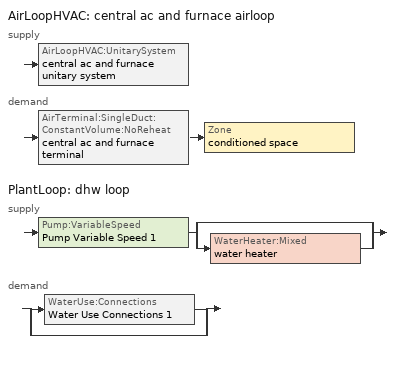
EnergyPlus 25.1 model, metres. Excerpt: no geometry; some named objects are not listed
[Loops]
AirLoopHVAC 'central ac and furnace airloop'
 supply: AirLoopHVAC:UnitarySystem 'central ac and furnace unitary system'
 demand: AirTerminal:SingleDuct:ConstantVolume:NoReheat 'central ac and furnace terminal' > Zone 'conditioned space'
PlantLoop 'dhw loop'
 supply: Pump:VariableSpeed 'Pump Variable Speed 1' > split
  | bypass
  | WaterHeater:Mixed 'water heater'
 demand: split
  | WaterUse:Connections 'Water Use Connections 1'
  | bypass
[AirLoopHVAC]
central ac and furnace airloop: Design return air flow fraction of supply air flow=1; Design supply air flow rate=0.377558
[AirLoopHVAC:UnitarySystem]
central ac and furnace unitary system: Ancillary off cycle electric power=0; Ancillary on cycle electric power=0; Availability schedule=Always On Discrete; Control type=Load; Controlling zone or thermostat location=conditioned space; Cooling coil=central ac and furnace clg coil; Cooling supply air flow rate=0.377558; Cooling supply air flow rate method=SupplyAirFlowRate; Dehumidification control type=None; Dx heating coil sizing ratio=1; Fan placement=BlowThrough; Heating coil=central ac and furnace htg coil; Heating supply air flow rate=0.370951; Heating supply air flow rate method=SupplyAirFlowRate; Latent load control=SensibleOnlyLoadControl; Maximum outdoor dry bulb temperature for supplemental heater operation=21; Maximum supply air temperature=48.8889; Minimum supply air temperature=2; No load supply air flow rate=0; No load supply air flow rate control set to low speed=Yes; No load supply air flow rate method=SupplyAirFlowRate; Supply air fan operating mode schedule=central ac and furnace auto fan schedule; Supply fan=central ac and furnace supply fan; Use doas dx cooling coil=No
[AirTerminal:SingleDuct:ConstantVolume:NoReheat]
central ac and furnace terminal: Availability schedule=Always On Discrete; Maximum air flow rate=0.377558
[AvailabilityManager:Scheduled]
central ac and furnace airloop Availability Manager: Schedule=Always On Discrete
[Coil:Cooling:DX:SingleSpeed]
central ac and furnace clg coil: 2017 rated evaporator fan power per volume flow rate=773.3; 2023 rated evaporator fan power per volume flow rate=934.4; Availability schedule=Always On Discrete; Basin heater capacity=0; Basin heater setpoint temperature=2; Condenser type=AirCooled; Crankcase heater capacity=50; Energy input ratio function of flow fraction curve=Cool-EIR-fFF1; Energy input ratio function of temperature curve=Cool-EIR-fT1; Evaporative condenser air flow rate=Autosize; Evaporative condenser effectiveness=0.9; Evaporative condenser pump rated power consumption=Autosize; Gross rated cooling cop=3.7702; Gross rated sensible heat ratio=0.730032; Gross rated total cooling capacity=7230.81; Latent capacity time constant=45; Maximum cycling rate=3; Maximum outdoor dry bulb temperature for crankcase heater operation=10; Minimum outdoor dry bulb temperature for compressor operation=-25; Nominal time for condensate removal to begin=1000; Part load fraction correlation curve=Cool-PLF-fPLR1; Rated air flow rate=0.372083; Ratio of initial moisture evaporation rate and steady state latent capacity=1.5; Total cooling capacity function of flow fraction curve=Cool-CAP-fFF1; Total cooling capacity function of temperature curve=Cool-CAP-fT1
[Coil:Heating:Fuel]
central ac and furnace htg coil: Availability schedule=Always On Discrete; Burner efficiency=0.92; Fuel type=NaturalGas; Nominal capacity=10550.6; Off cycle parasitic fuel load=0; On cycle parasitic electric load=0
[EnergyManagementSystem:Actuator]
Name | Actuated component control type | Actuated component type | Actuated component unique
attic_unvented_1_duct_leakage_imbalance_infil_flow_act | Air Exchange Flow Rate | Zone Infiltration | attic_unvented 1 duct leakage imbalance infil flow
central_ac_and_furnace_airloop_0_RetCondToDZ_equip_act | Power Level | OtherEquipment | central_ac_and_furnace_airloop_0_RetCondToDZ equip
central_ac_and_furnace_airloop_0_RetCondToRP_equip_act | Power Level | OtherEquipment | central_ac_and_furnace_airloop_0_RetCondToRP equip
central_ac_and_furnace_airloop_0_RetLatLkToRP_equip_act | Power Level | OtherEquipment | central_ac_and_furnace_airloop_0_RetLatLkToRP equip
central_ac_and_furnace_airloop_0_RetSensLkToRP_equip_act | Power Level | OtherEquipment | central_ac_and_furnace_airloop_0_RetSensLkToRP equip
central_ac_and_furnace_airloop_0_SupCondToDZ_equip_act | Power Level | OtherEquipment | central_ac_and_furnace_airloop_0_SupCondToDZ equip
central_ac_and_furnace_airloop_0_SupCondToLv_equip_act | Power Level | OtherEquipment | central_ac_and_furnace_airloop_0_SupCondToLv equip
central_ac_and_furnace_airloop_0_SupLatLkToCond_equip_act | Power Level | OtherEquipment | central_ac_and_furnace_airloop_0_SupLatLkToCond equip
central_ac_and_furnace_airloop_0_SupLatLkToDZ_equip_act | Power Level | OtherEquipment | central_ac_and_furnace_airloop_0_SupLatLkToDZ equip
central_ac_and_furnace_airloop_0_SupSensLkToCond_equip_act | Power Level | OtherEquipment | central_ac_and_furnace_airloop_0_SupSensLkToCond equip
central_ac_and_furnace_airloop_0_SupSensLkToDZ_equip_act | Power Level | OtherEquipment | central_ac_and_furnace_airloop_0_SupSensLkToDZ equip
central_ac_and_furnace_airloop_0_ZoneMixCondToDZ_mix_act | Air Exchange Flow Rate | ZoneMixing | central_ac_and_furnace_airloop_0_ZoneMixCondToDZ mix
central_ac_and_furnace_airloop_0_ZoneMixDZToCond_mix_act | Air Exchange Flow Rate | ZoneMixing | central_ac_and_furnace_airloop_0_ZoneMixDZToCond mix
fridge_schedule_act | Schedule Value | Schedule:Constant | fridge schedule
infil_flow_act | Air Exchange Flow Rate | Zone Infiltration | infil flow
mech_vent_house_fan_cfis_act | Electricity Rate | ElectricEquipment | mech vent house fan cfis
mech_vent_house_fan_latent_load_equip_act | Power Level | OtherEquipment | mech vent house fan latent load equip
mech_vent_house_fan_sensible_load_equip_act | Power Level | OtherEquipment | mech vent house fan sensible load equip
natural_vent_flow_act | Air Exchange Flow Rate | Zone Infiltration | natural vent flow
water_heater_ec_adj_act | Power Level | OtherEquipment | water heater energy adjustment1
whole_house_fan_act | Electricity Rate | ElectricEquipment | whole house fan
whole_house_fan_flow_act | Air Exchange Flow Rate | Zone Infiltration | whole house fan flow
whole_house_fan_mix_act | Air Exchange Flow Rate | ZoneMixing | whole house fan mix
[EnergyManagementSystem:GlobalVariable]
EnergyManagementSystem:GlobalVariable 1: central_ac_and_furnace_airloop_0_DuctImbalLkExhFanEquivCond
EnergyManagementSystem:GlobalVariable 2: central_ac_and_furnace_airloop_0_DuctImbalLkExhFanEquivDZ
EnergyManagementSystem:GlobalVariable 3: central_ac_and_furnace_airloop_0_DuctImbalLkSupFanEquivCond
EnergyManagementSystem:GlobalVariable 4: central_ac_and_furnace_airloop_0_DuctImbalLkSupFanEquivDZ
EnergyManagementSystem:GlobalVariable 5: central_ac_and_furnace_airloop_0_DZ_T
EnergyManagementSystem:GlobalVariable 6: central_ac_and_furnace_airloop_0_DZ_W
EnergyManagementSystem:GlobalVariable 7: central_ac_and_furnace_airloop_0_RetCondToDZ
EnergyManagementSystem:GlobalVariable 8: central_ac_and_furnace_airloop_0_RetCondToRP
EnergyManagementSystem:GlobalVariable 9: central_ac_and_furnace_airloop_0_RetLatLkToRP
EnergyManagementSystem:GlobalVariable 10: central_ac_and_furnace_airloop_0_RetSensLkToRP
EnergyManagementSystem:GlobalVariable 11: central_ac_and_furnace_airloop_0_SupCondToDZ
EnergyManagementSystem:GlobalVariable 12: central_ac_and_furnace_airloop_0_SupCondToLv
EnergyManagementSystem:GlobalVariable 13: central_ac_and_furnace_airloop_0_SupLatLkToCond
EnergyManagementSystem:GlobalVariable 14: central_ac_and_furnace_airloop_0_SupLatLkToDZ
EnergyManagementSystem:GlobalVariable 15: central_ac_and_furnace_airloop_0_SupSensLkToCond
EnergyManagementSystem:GlobalVariable 16: central_ac_and_furnace_airloop_0_SupSensLkToDZ
EnergyManagementSystem:GlobalVariable 17: central_ac_and_furnace_airloop_0_ZoneMixCondToDZ
EnergyManagementSystem:GlobalVariable 18: central_ac_and_furnace_airloop_0_ZoneMixDZToCond
EnergyManagementSystem:GlobalVariable 19: central_ac_and_furnace_airloop_AH_MFR
EnergyManagementSystem:GlobalVariable 20: central_ac_and_furnace_airloop_AH_Tout
EnergyManagementSystem:GlobalVariable 21: central_ac_and_furnace_airloop_AH_VFR
EnergyManagementSystem:GlobalVariable 22: central_ac_and_furnace_airloop_AH_Wout
EnergyManagementSystem:GlobalVariable 23: central_ac_and_furnace_airloop_Fan_RTF
EnergyManagementSystem:GlobalVariable 24: central_ac_and_furnace_airloop_RA_T
EnergyManagementSystem:GlobalVariable 25: central_ac_and_furnace_airloop_Ra_W
EnergyManagementSystem:GlobalVariable 26: infil_program_Qfan
EnergyManagementSystem:GlobalVariable 27: infil_program_Qinf
EnergyManagementSystem:GlobalVariable 28: natural_vent_program_Qnv
EnergyManagementSystem:GlobalVariable 29: natural_vent_program_Qwhf
[EnergyManagementSystem:InternalVariable]
central_ac_and_furnace_airloop_max_sup_fan_mfr: Internal data index key=central ac and furnace supply fan; Internal data type=Fan Maximum Mass Flow Rate
[EnergyManagementSystem:OutputVariable] Type of data in variable=Summed
Name | Ems program or subroutine | Ems variable | Units | Update frequency
central ac and furnace supply fan disaggregate clg | central_ac_and_furnace_supply_fan_disaggregate_program | central_ac_and_furnace_supply_fan_clg | J | SystemTimestep
central ac and furnace supply fan disaggregate htg primary | central_ac_and_furnace_supply_fan_disaggregate_program_1 | central_ac_and_furnace_supply_fan_primary_htg | J | SystemTimestep
clg_unmet_hours_annual_outvar | unmet_hours_program | clg_unmet_hours | hr | ZoneTimestep
htg_unmet_hours_annual_outvar | unmet_hours_program | htg_unmet_hours | hr | ZoneTimestep
loads_clg_tot_annual_outvar; loads_clg_tot_peakload_outvar | total_loads_program | loads_clg_tot | J | ZoneTimestep
loads_htg_tot_annual_outvar; loads_htg_tot_peakload_outvar | total_loads_program | loads_htg_tot | J | ZoneTimestep
[EnergyManagementSystem:Program]
attic_unvented_1_duct_leakage_imbalance_infil_program: Set Qducts = 0; Set Qducts = Qducts - central_ac_and_furnace_airloop_0_DuctImbalLkSupFanEquivDZ; Set Qducts = Qducts + central_ac_and_furnace_airloop_0_DuctImbalLkExhFanEquivDZ; Set attic_unvented_1_duct_leakage_imbalance_infil_flow_act = (@Abs(Qducts))
central_ac_and_furnace_airloop_0_duct_program: Set central_ac_and_furnace_airloop_AH_MFR = central_ac_and_furnace_airloop_AH_MFR_s; Set central_ac_and_furnace_airloop_Fan_RTF = 0; Set central_ac_and_furnace_airloop_Fan_RTF = central_ac_and_furnace_airloop_Fan_RTF + central_ac_and_furnace_airloop_Fan_RTF_s; Set central_ac_and_furnace_airloop_Fan_RTF = central_ac_and_furnace_airloop_Fan_RTF + central_ac_and_furnace_airloop_Fan_RTF_s_1; Set central_ac_and_furnace_airloop_AH_VFR = central_ac_and_furnace_airloop_AH_VFR_s; Set central_ac_and_furnace_airloop_AH_Tout = central_ac_and_furnace_airloop_AH_Tout_s; Set central_ac_and_furnace_airloop_AH_Wout = central_ac_and_furnace_airloop_AH_Wout_s; Set central_ac_and_furnace_airloop_RA_T = central_ac_and_furnace_airloop_RA_T_s; Set central_ac_and_furnace_airloop_Ra_W = central_ac_and_furnace_airloop_Ra_W_s; Set central_ac_and_furnace_airloop_0_DZ_T = central_ac_and_furnace_airloop_0_DZ_T_s; Set central_ac_and_furnace_airloop_0_DZ_W = central_ac_and_furnace_airloop_0_DZ_W_s; Run central_ac_and_furnace_airloop_0_duct_subroutine; Set central_ac_and_furnace_airloop_0_SupSensLkToCond_equip_act = central_ac_and_furnace_airloop_0_SupSensLkToCond; Set central_ac_and_furnace_airloop_0_SupLatLkToCond_equip_act = central_ac_and_furnace_airloop_0_SupLatLkToCond; Set central_ac_and_furnace_airloop_0_SupCondToLv_equip_act = central_ac_and_furnace_airloop_0_SupCondToLv; Set central_ac_and_furnace_airloop_0_RetSensLkToRP_equip_act = central_ac_and_furnace_airloop_0_RetSensLkToRP; Set central_ac_and_furnace_airloop_0_RetLatLkToRP_equip_act = central_ac_and_furnace_airloop_0_RetLatLkToRP; Set central_ac_and_furnace_airloop_0_RetCondToRP_equip_act = central_ac_and_furnace_airloop_0_RetCondToRP; Set central_ac_and_furnace_airloop_0_RetCondToDZ_equip_act = central_ac_and_furnace_airloop_0_RetCondToDZ; Set central_ac_and_furnace_airloop_0_SupCondToDZ_equip_act = central_ac_and_furnace_airloop_0_SupCondToDZ; Set central_ac_and_furnace_airloop_0_SupSensLkToDZ_equip_act = central_ac_and_furnace_airloop_0_SupSensLkToDZ; Set central_ac_and_furnace_airloop_0_SupLatLkToDZ_equip_act = central_ac_and_furnace_airloop_0_SupLatLkToDZ; Set central_ac_and_furnace_airloop_0_ZoneMixDZToCond_mix_act = central_ac_and_furnace_airloop_0_ZoneMixDZToCond; Set central_ac_and_furnace_airloop_0_ZoneMixCondToDZ_mix_act = central_ac_and_furnace_airloop_0_ZoneMixCondToDZ
central_ac_and_furnace_supply_fan_disaggregate_program: Set central_ac_and_furnace_supply_fan_clg = 0; If central_ac_and_furnace_clg_coil_s > 0; Set central_ac_and_furnace_supply_fan_clg = central_ac_and_furnace_supply_fan_s; EndIf
central_ac_and_furnace_supply_fan_disaggregate_program_1: Set central_ac_and_furnace_supply_fan_primary_htg = 0; If central_ac_and_furnace_htg_coil_s > 0; Set central_ac_and_furnace_supply_fan_primary_htg = central_ac_and_furnace_supply_fan_s_1; EndIf
fridge_schedule_program: Set Tin = fridge_tin_s*(9.0/5.0)+32.0; Set fridge_schedule_act = 0; If (Hour == 0); Set fridge_schedule_act = (-0.487+0.019*Tin); ElseIf (Hour == 1); Set fridge_schedule_act = (-0.34+0.016*Tin); ElseIf (Hour == 2); Set fridge_schedule_act = (-0.37+0.017*Tin); ElseIf (Hour == 3); Set fridge_schedule_act = (-0.361+0.016*Tin); ElseIf (Hour == 4); Set fridge_schedule_act = (-0.515+0.018*Tin); ElseIf (Hour == 5); Set fridge_schedule_act = (-0.684+0.021*Tin); ElseIf (Hour == 6); Set fridge_schedule_act = (-0.471+0.019*Tin); ElseIf (Hour == 7); Set fridge_schedule_act = (-0.159+0.015*Tin); ElseIf (Hour == 8); Set fridge_schedule_act = (-0.079+0.015*Tin); ElseIf (Hour == 9); Set fridge_schedule_act = (-0.417+0.019*Tin); ElseIf (Hour == 10); Set fridge_schedule_act = (-0.411+0.018*Tin); ElseIf (Hour == 11); Set fridge_schedule_act = (-0.386+0.018*Tin); ElseIf (Hour == 12); Set fridge_schedule_act = (-0.24+0.016*Tin); ElseIf (Hour == 13); Set fridge_schedule_act = (-0.314+0.017*Tin); ElseIf (Hour == 14); Set fridge_schedule_act = (-0.16+0.015*Tin); ElseIf (Hour == 15); Set fridge_schedule_act = (-0.121+0.015*Tin); ElseIf (Hour == 16); Set fridge_schedule_act = (-0.469+0.02*Tin); ElseIf (Hour == 17); Set fridge_schedule_act = (-0.412+0.02*Tin); ElseIf (Hour == 18); Set fridge_schedule_act = (-0.091+0.017*Tin); ElseIf (Hour == 19); Set fridge_schedule_act = (0.077+0.014*Tin); ElseIf (Hour == 20); Set fridge_schedule_act = (-0.118+0.016*Tin); ElseIf (Hour == 21); Set fridge_schedule_act = (-0.247+0.017*Tin); ElseIf (Hour == 22); Set fridge_schedule_act = (-0.445+0.019*Tin); ElseIf (Hour == 23); Set fridge_schedule_act = (-0.544+0.02*Tin); EndIf
infil_program: Set p_m = 0.14; Set p_s = 0.22; Set s_m = 270; Set s_s = 370; Set z_m = 9.99744; Set z_s = 2.9718; Set f_t = (((s_m/z_m)^p_m)*((z_s/s_s)^p_s)); Set Tdiff = tin_s-tout_s; Set dT = @Abs Tdiff; Set c = 0.0435; Set Cs = 0.0574; Set Cw = 0.1447; Set n = 0.65; Set sft = (f_t*0.5); Set temp1 = ((c*Cw)*((sft*site_vw_s)^(2*n)))^2; Set Qinf = (((c*Cs*(dT^n))^2)+temp1)^0.5; Set Qinf = (@Max Qinf 0); Set mech_vent_house_fan_sensible_load_equip_act = 0.0; Set mech_vent_house_fan_latent_load_equip_act = 0.0; Set OASupInPb = out_pb_s; Set OASupInTemp = tout_s; Set OASupInW = out_wt_s; Set OASupRho = (@RhoAirFnPbTdbW OASupInPb OASupInTemp OASupInW); Set OASupCp = (@CpAirFnW OASupInW); Set OASupInEnth = (@HFnTdbW OASupInTemp OASupInW); Set ZoneTemp = tin_s; Set ZoneW = win_s; Set ZoneCp = (@CpAirFnW ZoneW); Set ZoneAirEnth = (@HFnTdbW ZoneTemp ZoneW); Set mech_vent_house_fan_cfis_act = 0.0; Set QWHV_cfis_sup = 0.0; Set QWHV_cfis_suppl_sup = 0.0; Set QWHV_cfis_suppl_exh = 0.0; Set Qrange = 0; Set Qbath = 0; Set Qdryer = 0; Set Qdryer = Qdryer + 0.00573 * clothes_dryer_exhaust_0_sch_s; Set QWHV_sup = 0.0; Set QWHV_exh = 0.0; Set Qsupply = QWHV_sup + QWHV_cfis_sup + QWHV_cfis_suppl_sup; Set Qexhaust = Qrange + Qbath + Qdryer + QWHV_exh + QWHV_cfis_suppl_exh; Set Qfan = (@Max Qexhaust Qsupply); Set Qducts = 0; Set Qducts = Qducts - central_ac_and_furnace_airloop_0_DuctImbalLkSupFanEquivCond; Set Qducts = Qducts + central_ac_and_furnace_airloop_0_DuctImbalLkExhFanEquivCond; If Qducts < 0; Set Qsupply = Qsupply - Qducts; Else; Set Qexhaust = Qexhaust + Qducts; EndIf; Set Qfan_with_ducts = (@Max Qexhaust Qsupply); Set Qimb = (@Abs (Qsupply - Qexhaust)); If Qinf + Qimb > 0; Set Qtot = Qfan_with_ducts + (Qinf^2) / (Qinf + Qimb); Else; Set Qtot = Qfan_with_ducts; EndIf; Set Qinf_adj = Qtot - Qfan; Set infil_flow_act = Qinf_adj; Set infil_program_Qinf = Qinf_adj; Set infil_program_Qfan = Qfan; Set Qload = Qfan; Set Effectiveness_Sens = 0.0; Set Effectiveness_Lat = 0.0; Set Fan_MFR = Qload * OASupRho; Set ZoneInEnth = OASupInEnth; Set ZoneInTemp = OASupInTemp; Set FanTotalToCond = Fan_MFR * (ZoneInEnth - ZoneAirEnth); Set FanSensToCond = Fan_MFR * ZoneCp * (ZoneInTemp - ZoneTemp); Set FanLatToCond = FanTotalToCond - FanSensToCond; Set mech_vent_house_fan_sensible_load_equip_act = mech_vent_house_fan_sensible_load_equip_act + FanSensToCond; Set mech_vent_house_fan_latent_load_equip_act = mech_vent_house_fan_latent_load_equip_act + FanLatToCond
natural_vent_program: Set Tin = tin_s; Set Tout = tout_s; Set Wout = out_wt_s; Set Pbar = out_pb_s; Set Phiout = (@RhFnTdbWPb Tout Wout Pbar); Set MaxHR = 0.0115; Set Tnvsp = (htg_sp_s + clg_sp_s) / 2; Set NVavail = natural_vent_s; Set ClgSsnAvail = cool_season; Set Qnv = 0; Set Qwhf = 0; Set whole_house_fan_mix_act = 0; Set whole_house_fan_act = 0; If ((Wout < MaxHR) && (Tin > Tout) && (Tin > Tnvsp) && (ClgSsnAvail > 0)); Set WHF_Flow = 0; Set Adj = (Tin-Tnvsp)/(Tin-Tout); Set Adj = (@Min Adj 1); Set Adj = (@Max Adj 0); If (WHF_Flow > 0); Set Qwhf = WHF_Flow*Adj; Set whole_house_fan_mix_act = WHF_Flow*Adj; Set WHF_W = 0; Set whole_house_fan_act = WHF_W*Adj; ElseIf (NVavail > 0); Set NVArea = 13444.9279488; Set Cs = 0.00010930442197923115; Set Cw = 6.798490431308354e-05; Set Tdiff = Tin-Tout; Set dT = (@Abs Tdiff); Set Vwind = site_vw_s; Set SGNV = NVArea*Adj*((((Cs*dT)+(Cw*(Vwind^2)))^0.5)/1000); Set MaxNV = 3.3980215910400005; Set Qnv = (@Min SGNV MaxNV); EndIf; EndIf; Set natural_vent_flow_act = Qnv; Set whole_house_fan_flow_act = Qwhf; Set natural_vent_program_Qnv = Qnv; Set natural_vent_program_Qwhf = Qwhf
total_airflows_program: Set total_infil_flow_rate = 0; Set total_mechvent_flow_rate = 0; Set total_natvent_flow_rate = 0; Set total_whf_flow_rate = 0; Set total_infil_flow_rate = total_infil_flow_rate + (infil_program_Qinf * 1); Set total_mechvent_flow_rate = total_mechvent_flow_rate + (infil_program_Qfan * 1); Set total_natvent_flow_rate = total_natvent_flow_rate + (natural_vent_program_Qnv * 1); Set total_whf_flow_rate = total_whf_flow_rate + (natural_vent_program_Qwhf * 1)
total_loads_program: Set loads_htg_tot = 0; Set loads_clg_tot = 0; If htg_load_cond > 0; Set loads_htg_tot = loads_htg_tot + (htg_load_cond - clg_load_cond) * 1.0; Set loads_htg_tot = loads_htg_tot + (htg_load_duct - clg_load_duct) * 1.0; EndIf; Set loads_htg_tot = (@Max loads_htg_tot 0); If clg_load_cond > 0; Set loads_clg_tot = loads_clg_tot + (clg_load_cond - htg_load_cond) * 1.0; Set loads_clg_tot = loads_clg_tot + (clg_load_duct - htg_load_duct) * 1.0; EndIf; Set loads_clg_tot = (@Max loads_clg_tot 0)
unmet_hours_program: Set htg_unmet_hours = 0; Set clg_unmet_hours = 0; Set unit_htg_unmet_hours = 0; If ((DayOfYear >= 1) && (DayOfYear <= 365)); Set unit_htg_unmet_hours = unit_htg_unmet_hours + conditioned_space_htg_unmet_s; If unit_htg_unmet_hours > htg_unmet_hours; Set htg_unmet_hours = unit_htg_unmet_hours; EndIf; EndIf; Set unit_clg_unmet_hours = 0; If ((DayOfYear >= 1) && (DayOfYear <= 365)); Set unit_clg_unmet_hours = unit_clg_unmet_hours + conditioned_space_clg_unmet_s; If unit_clg_unmet_hours > clg_unmet_hours; Set clg_unmet_hours = unit_clg_unmet_hours; EndIf; EndIf
water_heater_EC_adj: If WarmupFlag == 0; Set dhw_e_cons = water_heater_energy + water_heater_on_cycle_parasitic + water_heater_off_cycle_parasitic; Set water_heater_ec_adj_act = -0.06977296157475688 * dhw_e_cons / 1; EndIf
[EnergyManagementSystem:ProgramCallingManager]
attic_unvented_1_duct_leakage_imbalance_infil_program calling manager: BeginZoneTimestepAfterInitHeatBalance; attic_unvented_1_duct_leakage_imbalance_infil_program
central ac and furnace supply fan disaggregate program calling manager: EndOfSystemTimestepBeforeHVACReporting; central_ac_and_furnace_supply_fan_disaggregate_program
central ac and furnace supply fan disaggregate program calling manager 1: EndOfSystemTimestepBeforeHVACReporting; central_ac_and_furnace_supply_fan_disaggregate_program_1
central_ac_and_furnace_airloop_0_duct_program calling manager: EndOfSystemTimestepAfterHVACReporting; central_ac_and_furnace_airloop_0_duct_program
fridge schedule program calling manager: BeginZoneTimestepAfterInitHeatBalance; fridge_schedule_program
infil_program calling manager: BeginZoneTimestepAfterInitHeatBalance; infil_program
natural_vent_program calling manager: BeginZoneTimestepAfterInitHeatBalance; natural_vent_program
total_airflows_program calling manager: EndOfZoneTimestepAfterZoneReporting; total_airflows_program
total_loads_program calling manager: EndOfZoneTimestepAfterZoneReporting; total_loads_program
unmet_hours_program calling manager: EndOfZoneTimestepBeforeZoneReporting; unmet_hours_program
water heater EC_adj ProgramManager: EndOfSystemTimestepBeforeHVACReporting; water_heater_EC_adj
[EnergyManagementSystem:Sensor]
Name | Output variable or output meter index key | Output variable or output meter
central_ac_and_furnace_airloop_AH_MFR_s | Node 5 | System Node Mass Flow Rate
central_ac_and_furnace_airloop_AH_Tout_s | Node 5 | System Node Temperature
central_ac_and_furnace_airloop_AH_VFR_s | Node 5 | System Node Current Density Volume Flow Rate
central_ac_and_furnace_airloop_AH_Wout_s | Node 5 | System Node Humidity Ratio
central_ac_and_furnace_airloop_Fan_RTF_s | central ac and furnace supply fan | Fan Runtime Fraction Speed 1
central_ac_and_furnace_airloop_Fan_RTF_s_1 | central ac and furnace supply fan | Fan Runtime Fraction Speed 2
central_ac_and_furnace_airloop_RA_T_s | Node 8 | System Node Temperature
central_ac_and_furnace_airloop_Ra_W_s | Node 8 | System Node Humidity Ratio
central_ac_and_furnace_clg_coil_s | central ac and furnace clg coil | Cooling Coil Total Cooling Energy
central_ac_and_furnace_htg_coil_s | central ac and furnace htg coil | Heating Coil Heating Energy
central_ac_and_furnace_supply_fan_s; central_ac_and_furnace_supply_fan_s_1 | central ac and furnace supply fan | Fan Electricity Energy
clg_load_cond |  | Cooling:EnergyTransfer:Zone:CONDITIONED SPACE
clg_load_duct |  | Cooling:EnergyTransfer:Zone:CENTRAL AC AND FURNACE AIRLOOP RET AIR ZONE
clg_sp_s | cooling setpoint | Schedule Value
clothes_dryer_exhaust_0_sch_s | clothes dryer exhaust 0 schedule | Schedule Value
conditioned_space_clg_unmet_s | conditioned space | Zone Cooling Setpoint Not Met Time
conditioned_space_htg_unmet_s | conditioned space | Zone Heating Setpoint Not Met Time
cool_season | cooling season schedule | Schedule Value
fridge_tin_s; tin_s | conditioned space | Zone Mean Air Temperature
htg_load_cond |  | Heating:EnergyTransfer:Zone:CONDITIONED SPACE
htg_load_duct |  | Heating:EnergyTransfer:Zone:CENTRAL AC AND FURNACE AIRLOOP RET AIR ZONE
htg_sp_s | heating setpoint | Schedule Value
natural_vent_s | natural vent schedule | Schedule Value
out_pb_s |  | Site Outdoor Air Barometric Pressure
out_wt_s |  | Site Outdoor Air Humidity Ratio
site_vw_s |  | Site Wind Speed
tout_s | conditioned space | Zone Outdoor Air Drybulb Temperature
water_heater_energy | water heater | Water Heater Electricity Rate
water_heater_off_cycle_parasitic | water heater | Water Heater Off Cycle Parasitic Electricity Rate
water_heater_on_cycle_parasitic | water heater | Water Heater On Cycle Parasitic Electricity Rate
win_s | conditioned space | Zone Air Humidity Ratio
[EnergyManagementSystem:Subroutine]
central_ac_and_furnace_airloop_0_duct_subroutine: Set AH_MFR = central_ac_and_furnace_airloop_AH_MFR / 1; If AH_MFR > 0; Set AH_Tout = central_ac_and_furnace_airloop_AH_Tout; Set AH_Wout = central_ac_and_furnace_airloop_AH_Wout; Set RA_T = central_ac_and_furnace_airloop_RA_T; Set RA_W = central_ac_and_furnace_airloop_Ra_W; Set Fan_RTF = central_ac_and_furnace_airloop_Fan_RTF; Set DZ_T = central_ac_and_furnace_airloop_0_DZ_T; Set DZ_W = central_ac_and_furnace_airloop_0_DZ_W; Set AH_VFR = central_ac_and_furnace_airloop_AH_VFR / 1; Set h_SA = (@HFnTdbW AH_Tout AH_Wout); Set h_RA = (@HFnTdbW RA_T RA_W); Set h_fg = (@HfgAirFnWTdb AH_Wout AH_Tout); Set h_DZ = (@HFnTdbW DZ_T DZ_W); Set air_cp = 1006.0; Set f_sup = 0.035396 / (central_ac_and_furnace_airloop_max_sup_fan_mfr/1 * 1.0135); Set f_ret = 0.011799 / (central_ac_and_furnace_airloop_max_sup_fan_mfr/1 * 1.0135); Set sup_lk_mfr = f_sup * AH_MFR; Set ret_lk_mfr = f_ret * AH_MFR; Set SupTotLkToCond = sup_lk_mfr*(h_RA - h_SA); Set SupLatLkToCond = sup_lk_mfr*h_fg*(RA_W-AH_Wout); Set SupSensLkToCond = SupTotLkToCond-SupLatLkToCond; Set supply_ua = 18.065; Set eTm = 0-((Fan_RTF/(AH_MFR*air_cp))*supply_ua); Set t_sup = DZ_T+((AH_Tout-DZ_T)*(@Exp eTm)); Set SupCondToCond = AH_MFR*air_cp*(t_sup-AH_Tout); Set SupCondToDZ = 0-SupCondToCond; Set return_ua = 15.515; Set eTm = 0-((Fan_RTF/(AH_MFR*air_cp))*return_ua); Set t_ret = DZ_T+((RA_T-DZ_T)*(@Exp eTm)); Set RetCondToRP = AH_MFR*air_cp*(t_ret-RA_T); Set RetCondToDZ = 0-RetCondToRP; Set RetLatLkToRP = 0; Set RetSensLkToRP = ret_lk_mfr*air_cp*(DZ_T-RA_T); Set SupTotLkToDZ = sup_lk_mfr*(h_SA-h_DZ); Set SupLatLkToDZ = sup_lk_mfr*h_fg*(AH_Wout-DZ_W); Set SupSensLkToDZ = SupTotLkToDZ-SupLatLkToDZ; Set FracOutsideToCond = 0.5; Set FracOutsideToDZ = 0.0; Set FracCondToOutside = 0.0; Set FracDZToOutside = 0.5; Set FracDZToCond = 0.5; Set FracCondToDZ = 0.0; Set lk_imbal_vfr = @ABS(f_sup - f_ret) * AH_VFR; Set ImbalLkCondToDZ = lk_imbal_vfr * FracCondToDZ; Set ImbalLkDZToCond = lk_imbal_vfr * FracDZToCond; Set ImbalLkOutsideToCond = lk_imbal_vfr * FracOutsideToCond; Set ImbalLkOutsideToDZ = lk_imbal_vfr * FracOutsideToDZ; Set ImbalLkCondToOutside = lk_imbal_vfr * FracCondToOutside; Set ImbalLkDZToOutside = lk_imbal_vfr * FracDZToOutside; Else; Set SupLatLkToCond = 0; Set SupSensLkToCond = 0; Set SupCondToCond = 0; Set RetCondToRP = 0; Set RetLatLkToRP = 0; Set RetSensLkToRP = 0; Set RetCondToDZ = 0; Set SupCondToDZ = 0; Set SupLatLkToDZ = 0; Set SupSensLkToDZ = 0; Set ImbalLkCondToDZ = 0; Set ImbalLkDZToCond = 0; Set ImbalLkOutsideToCond = 0; Set ImbalLkOutsideToDZ = 0; Set ImbalLkCondToOutside = 0; Set ImbalLkDZToOutside = 0; EndIf; Set central_ac_and_furnace_airloop_0_SupLatLkToCond = SupLatLkToCond; Set central_ac_and_furnace_airloop_0_SupSensLkToCond = SupSensLkToCond; Set central_ac_and_furnace_airloop_0_SupCondToLv = SupCondToCond; Set central_ac_and_furnace_airloop_0_RetCondToRP = RetCondToRP; Set central_ac_and_furnace_airloop_0_RetLatLkToRP = RetLatLkToRP; Set central_ac_and_furnace_airloop_0_RetSensLkToRP = RetSensLkToRP; Set central_ac_and_furnace_airloop_0_RetCondToDZ = RetCondToDZ; Set central_ac_and_furnace_airloop_0_SupCondToDZ = SupCondToDZ; Set central_ac_and_furnace_airloop_0_SupLatLkToDZ = SupLatLkToDZ; Set central_ac_and_furnace_airloop_0_SupSensLkToDZ = SupSensLkToDZ; Set central_ac_and_furnace_airloop_0_ZoneMixCondToDZ = ImbalLkCondToDZ; Set central_ac_and_furnace_airloop_0_ZoneMixDZToCond = ImbalLkDZToCond; Set central_ac_and_furnace_airloop_0_DuctImbalLkSupFanEquivCond = ImbalLkCondToOutside; Set central_ac_and_furnace_airloop_0_DuctImbalLkExhFanEquivCond = ImbalLkOutsideToCond; Set central_ac_and_furnace_airloop_0_DuctImbalLkSupFanEquivDZ = ImbalLkDZToOutside; Set central_ac_and_furnace_airloop_0_DuctImbalLkExhFanEquivDZ = ImbalLkOutsideToDZ
[Fan:SystemModel]
central ac and furnace supply fan: Availability schedule=Always On Discrete; Design electric power consumption=Autosize; Design maximum air flow rate=0.377558; Design power sizing method=TotalEfficiencyAndPressure; Design pressure rise=595.935; Electric power minimum flow rate fraction=0.2; Electric power per unit flow rate=840; Electric power per unit flow rate per unit pressure=1.66667; End use subcategory=supply fan; Fan total efficiency=0.75; Motor efficiency=1; Motor in air stream fraction=1; Motor loss radiative fraction=0; Number of speeds=2; Speed control method=Discrete; Speed electric power fraction 1=0.94841; Speed flow fraction 1=0.9825; Speed electric power fraction 2=1; Speed flow fraction 2=1
[PlantEquipmentList]
dhw loop Heating Equipment List: water heater, WaterHeater:Mixed
[PlantEquipmentOperation:HeatingLoad]
dhw loop Heating Operation Scheme: Load range 1 lower limit=0; Load range 1 upper limit=1000000000; Range 1 equipment list=dhw loop Heating Equipment List
[PlantEquipmentOperationSchemes]
dhw loop Operation Schemes: Control scheme 1=dhw loop Heating Operation Scheme; Control scheme 1 schedule=Always On Discrete
[PlantLoop]
dhw loop: Common pipe simulation=None; Fluid type=Water; Load distribution scheme=Optimal; Maximum loop flow rate=0.01; Maximum loop temperature=100; Minimum loop flow rate=0; Minimum loop temperature=0; Plant equipment operation scheme=dhw loop Operation Schemes; Plant loop demand calculation scheme=SingleSetpoint; Plant loop volume=0.003
[Pump:VariableSpeed]
Pump Variable Speed 1: Design electric power per unit flow rate=348701.1; Design maximum flow rate=0.01; Design minimum flow rate=0; Design minimum flow rate fraction=0; Design power consumption=0; Design power sizing method=PowerPerFlowPerPressure; Design pump head=1; Design shaft power per unit flow rate per unit head=1.28205; End use subcategory=General; Fraction of motor inefficiencies to fluid stream=0; Motor efficiency=1; Pump control type=Intermittent; Skin loss radiative fraction=0.5; Coefficient 1 of the part load performance curve=0; Coefficient 2 of the part load performance curve=1; Coefficient 3 of the part load performance curve=0; Coefficient 4 of the part load performance curve=0
[SetpointManager:Scheduled]
Setpoint Manager Scheduled 1: Control variable=Temperature; Schedule=dhw temp
[Sizing:Plant]
dhw loop: Coincident sizing factor mode=None; Design loop exit temperature=52.6667; Loop design temperature difference=5.55556; Loop type=Heating; Sizing option=NonCoincident; Zone timesteps in averaging window=1
[Sizing:System]
central ac and furnace airloop: 100 outdoor air in cooling=Yes; 100 outdoor air in heating=Yes; Central cooling capacity control method=OnOff; Central cooling design supply air humidity ratio=0.0085; Central cooling design supply air temperature=12.8; Central heating design supply air humidity ratio=0.008; Central heating design supply air temperature=16.7; Central heating maximum system air flow ratio=0.3; Cooling design capacity=Autosize; Cooling design capacity method=CoolingDesignCapacity; Cooling design capacity per floor area=234.7; Cooling fraction of autosized cooling supply air flow rate=1; Cooling supply air flow rate=0; Cooling supply air flow rate method=DesignDay; Cooling supply air flow rate per floor area=0.00996765; Cooling supply air flow rate per unit cooling capacity=3.94755e-05; Design outdoor air flow rate=Autosize; Fraction of autosized cooling design capacity=1; Fraction of autosized heating design capacity=1; Heating design capacity=Autosize; Heating design capacity method=HeatingDesignCapacity; Heating design capacity per floor area=157; Heating fraction of autosized cooling supply air flow rate=1; Heating fraction of autosized heating supply air flow rate=1; Heating supply air flow rate=0; Heating supply air flow rate method=DesignDay; Heating supply air flow rate per floor area=0.00996765; Heating supply air flow rate per unit heating capacity=3.15882e-05; Occupant diversity=Autosize; Precool design humidity ratio=0.008; Precool design temperature=12.8; Preheat design humidity ratio=0.008; Preheat design temperature=7; System outdoor air method=ZoneSum; Type of load to size on=Sensible; Type of zone sum to use=NonCoincident; Zone maximum outdoor air fraction=1
[ThermostatSetpoint:DualSetpoint]
conditioned space temperature setpoint: Cooling setpoint temperature schedule=cooling setpoint; Heating setpoint temperature schedule=heating setpoint
[WaterHeater:Mixed]
water heater: Ambient temperature indicator=Zone; Ambient temperature zone=conditioned space; Deadband temperature difference=2; End use subcategory=General; Heater control type=Cycle; Heater fuel type=Electricity; Heater ignition delay=0; Heater ignition minimum flow rate=0; Heater maximum capacity=5500.06; Heater minimum capacity=0; Heater thermal efficiency=1; Indirect water heating recovery time=1.5; Maximum temperature limit=99; Off cycle loss coefficient to ambient temperature=0.704228; Off cycle loss fraction to zone=1; Off cycle parasitic fuel consumption rate=0; Off cycle parasitic fuel type=Electricity; Off cycle parasitic heat fraction to tank=0; On cycle loss coefficient to ambient temperature=0.704228; On cycle loss fraction to zone=1; On cycle parasitic fuel consumption rate=0; On cycle parasitic fuel type=Electricity; On cycle parasitic heat fraction to tank=0; Setpoint temperature schedule=water heater setpoint; Source side design flow rate=Autosize; Source side effectiveness=1; Source side flow control mode=IndirectHeatPrimarySetpoint; Tank volume=0.136275; Use side design flow rate=Autosize; Use side effectiveness=1
[WaterHeater:Sizing]
WaterHeater:Sizing 1: Design mode=PeakDraw; Nominal tank volume for autosizing plant connections=1; Time for tank recovery=0; Time storage can meet peak draw=0.538503; Waterheater=water heater
[WaterUse:Connections]
Water Use Connections 1: Water use equipment name 1=dhw fixtures; Water use equipment name 2=dhw distribution waste; Water use equipment name 3=clothes washer; Water use equipment name 4=dishwasher; Drain water heat exchanger destination=Plant; Drain water heat exchanger type=None
[WaterUse:Equipment]
Name | End use subcategory | Flow rate fraction schedule | Peak flow rate | Target temperature schedule
clothes washer | clothes washer | clothes washer schedule | 3.3564e-07
dhw distribution waste | dhw distribution waste | dhw fixtures schedule | 9.06973e-07 | mixed water temperature schedule
dhw fixtures | dhw fixtures | dhw fixtures schedule | 3.95248e-06 | mixed water temperature schedule
dishwasher | dishwasher | dishwasher schedule | 3.19132e-07
[ZoneControl:Thermostat]
conditioned space Thermostat: Zone or zonelist=conditioned space; Control 1=conditioned space temperature setpoint; Control type schedule=conditioned space Thermostat Schedule; Temperature difference between cutout and setpoint=0
[Zone equipment]
conditioned space: central ac and furnace terminal
[Curve:Biquadratic] Maximum value of x=100; Maximum value of y=100; Minimum value of x=-100; Minimum value of y=-100
Name | Coefficient1 constant | Coefficient2 x | Coefficient3 x 2 | Coefficient4 y | Coefficient5 y 2 | Coefficient6 x y
Cool-CAP-fT1 | 1.55736 | -0.0744482 | 0.0030986 | 0.00145958 | -4.1148e-05 | -0.000426714
Cool-EIR-fT1 | -0.350448 | 0.11681 | -0.00339951 | -0.00122609 | 0.000600809 | -0.000466884
[Curve:Quadratic] Minimum value of x=0
Name | Maximum curve output | Maximum value of x | Minimum curve output | Coefficient1 constant | Coefficient2 x | Coefficient3 x 2
Cool-CAP-fFF1 | 2 | 2 | 0 | 0.718664 | 0.417974 | -0.136638
Cool-EIR-fFF1 | 2 | 2 | 0 | 1.14349 | -0.13944 | -0.00404779
Cool-PLF-fPLR1 | 1 | 1 | 0.7 | 0.93 | 0.07 | 0
[Schedule:Compact]
conditioned space Thermostat Schedule: Through: 12/31, For: AllDays, Until: 24:00, 4
[Schedule:Constant]
Name | Hourly value
Always On Discrete | 1
central ac and furnace auto fan schedule; fridge schedule | 0
dhw temp; water heater setpoint | 52.6667
mixed water temperature schedule | 40.5556
[Schedule:Day:Interval]
clothes dryer exhaust 0 schedule allday1: 01:00, 0.123457, 02:00, 0.0740741, 03:00, 0.0493827, 04:00, 0.0246914, 05:00, 0.0493827, 06:00, 0.0740741, 07:00, 0.197531, 08:00, 0.395062, 09:00, 0.592593, 10:00, 0.839506, 11:00, 0.962963, 12:00, 1, 13:00, 0.91358, 14:00, 0.82716, 15:00, 0.716049, 16:00, 0.753086, 17:00, 0.679012, 18:00, 0.666667, 20:00, 0.62963, 21:00, 0.641975, 22:00, 0.666667, 23:00, 0.54321, 24:00, 0.296296, No
clothes dryer exhaust 0 schedule default day; clothes washer schedule default day; cooling season schedule allday1; cooling season schedule allday11; cooling season schedule default day; cooling setpoint default day; dhw fixtures schedule default day; dishwasher schedule default day; heating setpoint default day; natural vent schedule default day: 24:00, 0, No
clothes washer schedule allday1: 01:00, 0.104651, 02:00, 0.0813953, 04:00, 0.0465116, 05:00, 0.0813953, 06:00, 0.127907, 07:00, 0.255814, 08:00, 0.569767, 09:00, 0.848837, 10:00, 1, 11:00, 0.976744, 12:00, 0.872093, 13:00, 0.77907, 14:00, 0.697674, 15:00, 0.569767, 16:00, 0.593023, 17:00, 0.581395, 21:00, 0.569767, 22:00, 0.546512, 23:00, 0.372093, 24:00, 0.197674, No
cooling season schedule allday5; natural vent schedule avail day: 24:00, 1, No
cooling setpoint allday1: 24:00, 25.5556, No
dhw fixtures schedule allday1: 01:00, 0.139535, 02:00, 0.0697674, 03:00, 0.0465116, 04:00, 0.0581395, 05:00, 0.116279, 06:00, 0.395349, 07:00, 0.906977, 08:00, 1, 09:00, 0.930233, 10:00, 0.77907, 11:00, 0.651163, 12:00, 0.546512, 13:00, 0.465116, 14:00, 0.406977, 15:00, 0.383721, 16:00, 0.360465, 17:00, 0.44186, 18:00, 0.593023, 20:00, 0.697674, 21:00, 0.639535, 22:00, 0.55814, 23:00, 0.44186, 24:00, 0.302326, No
dishwasher schedule allday1: 01:00, 0.135135, 02:00, 0.0630631, 03:00, 0.045045, 05:00, 0.027027, 06:00, 0.0900901, 07:00, 0.18018, 08:00, 0.279279, 09:00, 0.522523, 10:00, 0.585586, 11:00, 0.504505, 12:00, 0.432432, 13:00, 0.378378, 14:00, 0.414414, 15:00, 0.324324, 17:00, 0.342342, 18:00, 0.441441, 19:00, 0.783784, 20:00, 1, 21:00, 0.810811, 22:00, 0.603604, 23:00, 0.396396, 24:00, 0.279279, No
heating setpoint allday1: 24:00, 20, No
[Schedule:Week:Daily]
clothes dryer exhaust 0 schedule Week Rule - Jan1-Dec31: clothes dryer exhaust 0 schedule allday1, clothes dryer exhaust 0 schedule allday1, clothes dryer exhaust 0 schedule allday1, clothes dryer exhaust 0 schedule allday1, clothes dryer exhaust 0 schedule allday1, clothes dryer exhaust 0 schedule allday1, clothes dryer exhaust 0 schedule allday1, clothes dryer exhaust 0 schedule default day, clothes dryer exhaust 0 schedule default day, clothes dryer exhaust 0 schedule default day, clothes dryer exhaust 0 schedule default day, clothes dryer exhaust 0 schedule default day
clothes washer schedule Week Rule - Jan1-Dec31: clothes washer schedule allday1, clothes washer schedule allday1, clothes washer schedule allday1, clothes washer schedule allday1, clothes washer schedule allday1, clothes washer schedule allday1, clothes washer schedule allday1, clothes washer schedule default day, clothes washer schedule default day, clothes washer schedule default day, clothes washer schedule default day, clothes washer schedule default day
cooling season schedule Week Rule - Apr29-May5: cooling season schedule allday1, cooling season schedule allday1, cooling season schedule allday5, cooling season schedule allday5, cooling season schedule allday5, cooling season schedule allday5, cooling season schedule allday5, cooling season schedule default day, cooling season schedule default day, cooling season schedule default day, cooling season schedule default day, cooling season schedule default day
cooling season schedule Week Rule - Jan1-Apr28: cooling season schedule allday1, cooling season schedule allday1, cooling season schedule allday1, cooling season schedule allday1, cooling season schedule allday1, cooling season schedule allday1, cooling season schedule allday1, cooling season schedule default day, cooling season schedule default day, cooling season schedule default day, cooling season schedule default day, cooling season schedule default day
cooling season schedule Week Rule - May6-Oct27: cooling season schedule allday5, cooling season schedule allday5, cooling season schedule allday5, cooling season schedule allday5, cooling season schedule allday5, cooling season schedule allday5, cooling season schedule allday5, cooling season schedule default day, cooling season schedule default day, cooling season schedule default day, cooling season schedule default day, cooling season schedule default day
cooling season schedule Week Rule - Nov4-Dec31: cooling season schedule allday11, cooling season schedule allday11, cooling season schedule allday11, cooling season schedule allday11, cooling season schedule allday11, cooling season schedule allday11, cooling season schedule allday11, cooling season schedule default day, cooling season schedule default day, cooling season schedule default day, cooling season schedule default day, cooling season schedule default day
cooling season schedule Week Rule - Oct28-Nov3: cooling season schedule allday5, cooling season schedule allday5, cooling season schedule allday5, cooling season schedule allday5, cooling season schedule allday11, cooling season schedule allday11, cooling season schedule allday11, cooling season schedule default day, cooling season schedule default day, cooling season schedule default day, cooling season schedule default day, cooling season schedule default day
cooling setpoint Week Rule - Jan1-Dec31: cooling setpoint allday1, cooling setpoint allday1, cooling setpoint allday1, cooling setpoint allday1, cooling setpoint allday1, cooling setpoint allday1, cooling setpoint allday1, cooling setpoint default day, cooling setpoint default day, cooling setpoint default day, cooling setpoint default day, cooling setpoint default day
dhw fixtures schedule Week Rule - Jan1-Dec31: dhw fixtures schedule allday1, dhw fixtures schedule allday1, dhw fixtures schedule allday1, dhw fixtures schedule allday1, dhw fixtures schedule allday1, dhw fixtures schedule allday1, dhw fixtures schedule allday1, dhw fixtures schedule default day, dhw fixtures schedule default day, dhw fixtures schedule default day, dhw fixtures schedule default day, dhw fixtures schedule default day
dishwasher schedule Week Rule - Jan1-Dec31: dishwasher schedule allday1, dishwasher schedule allday1, dishwasher schedule allday1, dishwasher schedule allday1, dishwasher schedule allday1, dishwasher schedule allday1, dishwasher schedule allday1, dishwasher schedule default day, dishwasher schedule default day, dishwasher schedule default day, dishwasher schedule default day, dishwasher schedule default day
heating setpoint Week Rule - Jan1-Dec31: heating setpoint allday1, heating setpoint allday1, heating setpoint allday1, heating setpoint allday1, heating setpoint allday1, heating setpoint allday1, heating setpoint allday1, heating setpoint default day, heating setpoint default day, heating setpoint default day, heating setpoint default day, heating setpoint default day
natural vent schedule Week Rule - Jan1-Jan6: natural vent schedule avail day, natural vent schedule avail day, natural vent schedule default day, natural vent schedule avail day, natural vent schedule default day, natural vent schedule avail day, natural vent schedule default day, natural vent schedule default day, natural vent schedule default day, natural vent schedule default day, natural vent schedule default day, natural vent schedule default day
natural vent schedule Week Rule - Jan7-Dec31: natural vent schedule default day, natural vent schedule avail day, natural vent schedule default day, natural vent schedule avail day, natural vent schedule default day, natural vent schedule avail day, natural vent schedule default day, natural vent schedule default day, natural vent schedule default day, natural vent schedule default day, natural vent schedule default day, natural vent schedule default day
[Schedule:Year]
clothes dryer exhaust 0 schedule: clothes dryer exhaust 0 schedule Week Rule - Jan1-Dec31, 1, 1, 12, 31
clothes washer schedule: clothes washer schedule Week Rule - Jan1-Dec31, 1, 1, 12, 31
cooling season schedule: cooling season schedule Week Rule - Jan1-Apr28, 1, 1, 4, 28, cooling season schedule Week Rule - Apr29-May5, 4, 29, 5, 5, cooling season schedule Week Rule - May6-Oct27, 5, 6, 10, 27, cooling season schedule Week Rule - Oct28-Nov3, 10, 28, 11, 3, cooling season schedule Week Rule - Nov4-Dec31, 11, 4, 12, 31
cooling setpoint: cooling setpoint Week Rule - Jan1-Dec31, 1, 1, 12, 31
dhw fixtures schedule: dhw fixtures schedule Week Rule - Jan1-Dec31, 1, 1, 12, 31
dishwasher schedule: dishwasher schedule Week Rule - Jan1-Dec31, 1, 1, 12, 31
heating setpoint: heating setpoint Week Rule - Jan1-Dec31, 1, 1, 12, 31
natural vent schedule: natural vent schedule Week Rule - Jan1-Jan6, 1, 1, 1, 6, natural vent schedule Week Rule - Jan7-Dec31, 1, 7, 12, 31
